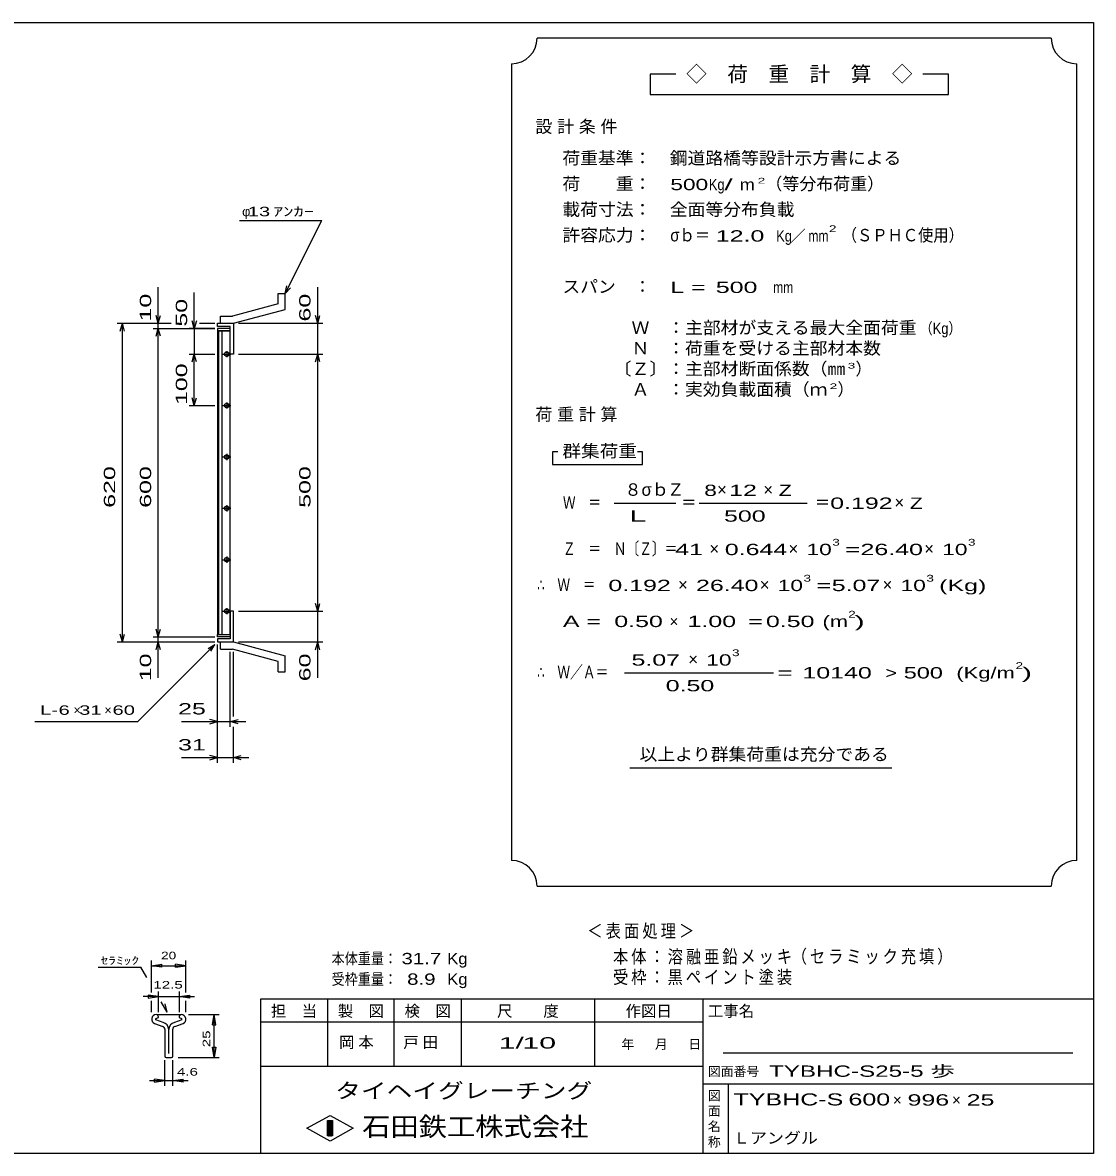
# Model space of a CAD drawing. Units: millimetres, scale not verified. Extents: x -1820 to 1731, y -1282 to 1054.
# Drawn here: x -352 to 1731, y -1146 to 1054 of the extents above; entities that cross this region are included whole.
import ezdxf
from ezdxf.enums import TextEntityAlignment as Align

# ---------------------------------------------------------------- set-up
doc = ezdxf.new("R2010")
doc.units = ezdxf.units.MM
doc.header["$LTSCALE"] = 10
for name, color, linetype, lineweight in [('0_2', 150, 'Continuous', 25), ('16', 3, 'Continuous', 25), ('19', 6, 'Continuous', 25), ('22', 2, 'Continuous', 25), ('32', 4, 'Continuous', 25)]:
    doc.layers.add(name, color=color, linetype=linetype, lineweight=lineweight)
doc.styles.add('ベクトル', font='')
doc.styles.get('ベクトル').set_extended_font_data('ベクトル')

msp = doc.modelspace()

# ---------------------------------------------------------------- linework, layer by layer
at = {"layer": '0_2'}
for p, q in [((-1729, 1053.5), (1731, 1053.5)), ((1731, 1053.5), (1731, -1146.5)), ((1731, -846.5), (111, -846.5)), ((111, -846.5), (111, -1146.5)), ((241, -846.5), (241, -976.5)), ((371, -976.5), (371, -846.5)), ((501, -846.5), (501, -976.5)), ((761, -976.5), (761, -846.5)), ((971, -846.5), (971, -1146.5)), ((971, -891.5), (111, -891.5)), ((1691, -951.5), (1011, -951.5)), ((111, -976.5), (971, -976.5)), ((971, -1011.5), (1731, -1011.5)), ((1021, -1146.5), (1021, -1011.5)), ((201, -1097.5), (246, -1072.5)), ((246, -1072.5), (291, -1097.5)), ((246, -1122.5), (201, -1097.5)), ((241, -1082.5), (251, -1082.5)), ((241, -1112.5), (241, -1082.5)), ((241, -1082.5), (243, -1082.5)), ((243, -1082.5), (243, -1112.5)), ((245, -1112.5), (245, -1082.5)), ((245, -1082.5), (247, -1082.5)), ((291, -1097.5), (246, -1122.5)), ((247, -1082.5), (247, -1112.5)), ((249, -1112.5), (249, -1082.5)), ((249, -1082.5), (251, -1082.5)), ((251, -1082.5), (251, -1112.5)), ((251, -1082.5), (251, -1112.5)), ((251, -1112.5), (241, -1112.5)), ((243, -1112.5), (245, -1112.5)), ((247, -1112.5), (249, -1112.5)), ((1731, -1146.5), (-1729, -1146.5))]:
    msp.add_line(p, q, dxfattribs=at)
at = {"layer": '16'}
for p, q in [((52, 458.5), (27, 458.5)), ((27, 458.5), (27, 454)), ((27, 454), (52, 454)), ((27, 454), (27, -137)), ((52, 454), (27, 454)), ((29, 454), (29, -137)), ((36, -137), (36, 454)), ((52, 454), (52, 458.5)), ((52, -137), (52, 454)), ((37, 408.5), (53, 408.5)), ((47, 411.5), (43, 411.5)), ((43, 405.5), (47, 405.5)), ((45, 414.5), (45, 402.5)), ((37, 308.5), (53, 308.5)), ((47, 311.5), (43, 311.5)), ((45, 314.5), (45, 302.5)), ((43, 305.5), (47, 305.5)), ((37, 208.5), (53, 208.5)), ((47, 211.5), (43, 211.5)), ((43, 205.5), (47, 205.5)), ((45, 214.5), (45, 202.5)), ((47, 111.5), (43, 111.5)), ((45, 114.5), (45, 102.5)), ((37, 108.5), (53, 108.5)), ((43, 105.5), (47, 105.5)), ((37, 8.5), (53, 8.5)), ((47, 11.5), (43, 11.5)), ((43, 5.5), (47, 5.5)), ((45, 14.5), (45, 2.5)), ((45, -85.5), (45, -97.5)), ((37, -91.5), (53, -91.5)), ((47, -88.5), (43, -88.5)), ((43, -94.5), (47, -94.5)), ((27, -137), (52, -137)), ((27, -141.5), (27, -137)), ((27, -137), (52, -137)), ((52, -141.5), (27, -141.5)), ((52, -137), (52, -141.5))]:
    msp.add_line(p, q, dxfattribs=at)
for centre, radius, start, end in [((43, 408.5), 3, 90, 270), ((45, 408.5), 4, 46.6, 133.4), ((45, 408.5), 4, 226.6, 313.4), ((47, 408.5), 3, 270, 90), ((43, 308.5), 3, 90, 270), ((45, 308.5), 4, 46.6, 133.4), ((47, 308.5), 3, 270, 90), ((45, 308.5), 4, 226.6, 313.4), ((43, 208.5), 3, 90, 270), ((45, 208.5), 4, 46.6, 133.4), ((45, 208.5), 4, 226.6, 313.4), ((47, 208.5), 3, 270, 90), ((43, 108.5), 3, 90, 270), ((45, 108.5), 4, 46.6, 133.4), ((47, 108.5), 3, 270, 90), ((45, 108.5), 4, 226.6, 313.4), ((43, 8.5), 3, 90, 270), ((45, 8.5), 4, 46.6, 133.4), ((45, 8.5), 4, 226.6, 313.4), ((47, 8.5), 3, 270, 90), ((45, -91.5), 4, 46.6, 133.4), ((43, -91.5), 3, 90, 270), ((45, -91.5), 4, 226.6, 313.4), ((47, -91.5), 3, 270, 90)]:
    msp.add_arc(centre, radius, start, end, dxfattribs=at)
at = {"layer": '19'}
for p, q in [((145, 506.5), (56, 482.5)), ((145, 526.5), (159, 526.5)), ((145, 506.5), (145, 526.5)), ((159, 495.5), (159, 526.5)), ((58, 468.5), (159, 495.5)), ((27, 462.5), (27, 468.5)), ((27, 468.5), (57, 468.5)), ((52, 462.5), (27, 462.5)), ((33, 482.5), (56, 482.5)), ((33, 468.5), (33, 482.5)), ((33, 468.5), (58, 468.5)), ((52, 408.5), (52, 462.5)), ((57, 468.5), (58, 467.5)), ((58, 467.5), (58, 408.5)), ((58, 408.5), (52, 408.5)), ((58, -91.5), (52, -91.5)), ((52, -91.5), (52, -145.5)), ((58, -150.5), (58, -91.5)), ((27, -145.5), (27, -151.5)), ((52, -145.5), (27, -145.5)), ((27, -151.5), (57, -151.5)), ((33, -151.5), (58, -151.5)), ((33, -165.5), (33, -151.5)), ((57, -151.5), (58, -150.5)), ((58, -151.5), (159, -178.5)), ((33, -165.5), (56, -165.5)), ((145, -189.5), (56, -165.5)), ((145, -209.5), (145, -189.5)), ((159, -209.5), (159, -178.5)), ((145, -209.5), (159, -209.5))]:
    msp.add_line(p, q, dxfattribs=at)
at = {"layer": '22', "color": 4}
for p, q in [((1649, 1023.5), (649, 1023.5)), ((599, 973.5), (599, -576.5)), ((1699, -576.5), (1699, 973.5)), ((919, 953.5), (869, 953.5)), ((869, 953.5), (869, 913.5)), ((1449, 953.5), (1399, 953.5)), ((1449, 913.5), (1449, 953.5)), ((869, 913.5), (1449, 913.5)), ((70, 668.5), (230, 668.5)), ((159, 526.5), (230, 668.5)), ((-88, 468.5), (-88, 538.5)), ((-18, 458.5), (-18, 528.5)), ((159, 526.5), (162, 541.1)), ((159, 526.5), (169, 537.5)), ((222, 468.5), (222, 538.5)), ((-168, 468.5), (-63, 468.5)), ((-162, 453.5), (-158, 468.5)), ((-154, 453.5), (-158, 468.5)), ((-158, -151.5), (-158, 468.5)), ((-98, 468.5), (-63, 468.5)), ((-88, 468.5), (-92, 483.5)), ((-88, 468.5), (-84, 483.5)), ((-88, 458.5), (-88, 468.5)), ((-18, 458.5), (-22, 473.5)), ((-14, 473.5), (-18, 458.5)), ((-8, 468.5), (22, 468.5)), ((-8, 468.5), (22, 468.5)), ((68, 468.5), (232, 468.5)), ((222, 468.5), (218, 483.5)), ((222, 468.5), (226, 483.5)), ((222, 408.5), (222, 468.5)), ((-98, 458.5), (22, 458.5)), ((-92, 443.5), (-88, 458.5)), ((-84, 443.5), (-88, 458.5)), ((-88, -141.5), (-88, 458.5)), ((22, 458.5), (-28, 458.5)), ((-18, 458.5), (-18, 408.5)), ((-28, 408.5), (22, 408.5)), ((-22, 393.5), (-18, 408.5)), ((-14, 393.5), (-18, 408.5)), ((-18, 308.5), (-18, 408.5)), ((68, 408.5), (232, 408.5)), ((218, 393.5), (222, 408.5)), ((226, 393.5), (222, 408.5)), ((222, -91.5), (222, 408.5)), ((-28, 308.5), (22, 308.5)), ((-18, 308.5), (-22, 323.5)), ((-18, 308.5), (-14, 323.5)), ((689, 218.5), (679, 218.5)), ((679, 218.5), (679, 193.5)), ((854, 218.5), (844, 218.5)), ((854, 193.5), (854, 218.5)), ((679, 193.5), (854, 193.5)), ((799, 118.5), (919, 118.5)), ((964, 118.5), (1174, 118.5)), ((222, -91.5), (218, -76.5)), ((222, -91.5), (226, -76.5)), ((68, -91.5), (232, -91.5)), ((222, -151.5), (222, -91.5)), ((-88, -141.5), (-92, -126.5)), ((-88, -141.5), (-84, -126.5)), ((-168, -151.5), (22, -151.5)), ((-158, -151.5), (-162, -136.5)), ((-158, -151.5), (-154, -136.5)), ((-98, -141.5), (22, -141.5)), ((-98, -151.5), (22, -151.5)), ((-92, -166.5), (-88, -151.5)), ((-88, -151.5), (-88, -141.5)), ((-84, -166.5), (-88, -151.5)), ((-88, -221.5), (-88, -151.5)), ((68, -151.5), (232, -151.5)), ((218, -166.5), (222, -151.5)), ((226, -166.5), (222, -151.5)), ((222, -221.5), (222, -151.5)), ((-128, -306.5), (22, -156.5)), ((9, -164.5), (22, -156.5)), ((14, -169.5), (22, -156.5)), ((27, -316.5), (27, -156.5)), ((27, -386.5), (27, -156.5)), ((52, -316.5), (52, -170.5)), ((58, -296.5), (58, -170.5)), ((819, -211.5), (1109, -211.5)), ((-328, -306.5), (-128, -306.5)), ((-43, -306.5), (27, -306.5)), ((27, -306.5), (12, -302.5)), ((12, -310.5), (27, -306.5)), ((27, -306.5), (52, -306.5)), ((52, -306.5), (67, -302.5)), ((67, -310.5), (52, -306.5)), ((52, -306.5), (82, -306.5)), ((58, -386.5), (58, -316.5)), ((27, -376.5), (12, -372.5)), ((58, -376.5), (73, -372.5)), ((-43, -376.5), (27, -376.5)), ((12, -380.5), (27, -376.5)), ((27, -376.5), (58, -376.5)), ((73, -380.5), (58, -376.5)), ((58, -376.5), (88, -376.5)), ((829, -396.5), (1339, -396.5)), ((649, -626.5), (1649, -626.5))]:
    msp.add_line(p, q, dxfattribs=at)
for centre, start, end in [((599, 1023.5), 270, 0), ((1699, 1023.5), 180, 270), ((599, -626.5), 0, 90), ((1699, -626.5), 90, 180)]:
    msp.add_arc(centre, 50, start, end, dxfattribs=at)
at = {"layer": '32'}
for p, q in [((-205.33, -784.5), (-122, -784.5)), ((-110.33, -804.5), (-122, -784.5)), ((-101, -833.5), (-101, -771.5)), ((-101, -781.5), (-81, -778.5)), ((-81, -784.5), (-101, -781.5)), ((-101, -781.5), (-34.33, -781.5)), ((-81, -784.5), (-81, -778.5)), ((-34.33, -781.5), (-54.33, -778.5)), ((-54.33, -784.5), (-54.33, -778.5)), ((-54.33, -784.5), (-34.33, -781.5)), ((-34.33, -833.5), (-34.33, -771.5)), ((-87.67, -871.5), (-87.67, -831.5)), ((-47.67, -831.5), (-47.67, -871.5)), ((-87.67, -841.5), (-117.67, -841.5)), ((-87.67, -841.5), (-107.67, -838.5)), ((-107.67, -838.5), (-107.67, -844.5)), ((-107.67, -844.5), (-87.67, -841.5)), ((-101, -871.5), (-101, -849.5)), ((-87.67, -841.5), (-47.67, -841.5)), ((-71, -871.5), (-82.67, -851.5)), ((-71, -871.5), (-74.67, -855.83)), ((-47.67, -841.5), (-27.67, -838.5)), ((-27.67, -844.5), (-47.67, -841.5)), ((-47.67, -841.5), (-17.67, -841.5)), ((-34.33, -871.5), (-34.33, -849.5)), ((-27.67, -838.5), (-27.67, -844.5)), ((-90.7, -876.5), (-43.87, -876.5)), ((-29.33, -876.5), (30.67, -876.5)), ((17.67, -896.5), (20.67, -876.5)), ((23.67, -896.5), (20.67, -876.5)), ((20.67, -959.83), (20.67, -876.5)), ((-95.6, -893.76), (-79.36, -899.46)), ((-78.66, -891.59), (-93.06, -886.53)), ((-92.53, -884.21), (-87.73, -881.88)), ((-87.73, -881.88), (-87.73, -881.11)), ((-42.34, -886.53), (-56.74, -891.59)), ((-56.04, -899.46), (-39.81, -893.76)), ((-47.67, -881.11), (-47.67, -881.88)), ((-47.67, -881.88), (-42.87, -884.21)), ((17.67, -896.5), (23.67, -896.5)), ((-75.37, -905.14), (-75.37, -957.54)), ((-67.67, -952.2), (-67.67, -905.3)), ((-60.03, -957.54), (-60.03, -905.14)), ((20.67, -959.83), (17.67, -939.83)), ((17.67, -939.83), (23.67, -939.83)), ((23.67, -939.83), (20.67, -959.83)), ((-75.33, -1014.83), (-75.33, -964.83)), ((-73.03, -959.87), (-62.37, -959.87)), ((-60, -1014.83), (-60, -964.83)), ((-49.33, -959.83), (30.67, -959.83)), ((-105.33, -1004.83), (-75.33, -1004.83)), ((-75.33, -1004.83), (-95.33, -1001.83)), ((-95.33, -1007.83), (-95.33, -1001.83)), ((-95.33, -1007.83), (-75.33, -1004.83)), ((-75.33, -1004.83), (-60, -1004.83)), ((-60, -1004.83), (-40, -1001.83)), ((-40, -1007.83), (-60, -1004.83)), ((-60, -1004.83), (-30, -1004.83)), ((-40, -1007.83), (-40, -1001.83))]:
    msp.add_line(p, q, dxfattribs=at)
for centre, radius, start, end in [((-92.03, -885.5), 9, 90.98, 246.68), ((-92.56, -881.32), 4.83, 2.5, 85.55), ((-42.84, -881.32), 4.83, 94.45, 177.5), ((-43.37, -885.5), 9, 293.32, 89.02002), ((-91.98, -885.55), 1.47, 111.91, 222.33), ((-81.36, -905.13), 6, 0, 70.58), ((-82.97, -906.31), 15.33, 3.78, 73.7), ((-52.44, -906.31), 15.33, 106.3, 176.22), ((-54.04, -905.13), 6, 109.42, 180), ((-43.42, -885.55), 1.47, 317.67, 68.08999), ((-73.03, -957.54), 2.33, 180, 270), ((-62.37, -957.54), 2.33, 270, 0)]:
    msp.add_arc(centre, radius, start, end, dxfattribs=at)

# ---------------------------------------------------------------- texts
at = {"layer": '0_2', "style": 'ベクトル'}
for s, height, p in [('担\u3000当', 21.99, (131, -869.5)), ('製\u3000図', 21.99, (261, -869.5)), ('検\u3000図', 21.99, (391, -869.5)), ('尺\u3000\u3000度', 21.99, (571, -869.5)), ('作図日', 21.99, (821, -869.5)), ('工事名', 21.99, (981, -869.5)), ('年', 18.33, (813, -934)), ('月', 18.33, (878, -934)), ('日', 18.33, (943, -934)), ('図面番号', 18.33, (981, -987)), ('図', 18.33, (981, -1034)), ('面', 18.33, (981, -1064)), ('名', 18.33, (981, -1094)), ('称', 18.33, (981, -1124))]:
    msp.add_text(s, height=height, dxfattribs=at).set_placement(p, align=Align.MIDDLE_LEFT)
at = {"layer": '0_2', "color": 222, "style": 'ベクトル'}
for s, height, width, p in [('タイヘイグレーチング', 29.33, 1.25, (256, -1024.5)), ('石田鉄工株式会社', 36.66, 1.1, (308.5, -1094.5))]:
    msp.add_text(s, height=height, dxfattribs=dict(at, width=width)).set_placement(p, align=Align.MIDDLE_LEFT)
at = {"layer": '22', "style": 'ベクトル'}
for s, height, p in [('◇\u3000荷\u3000重\u3000計\u3000算\u3000◇', 29.33, (939, 953.5)), ('（等分布荷重）', 24.19, (1093, 740)), ('φ', 18.33, (75, 686)), ('／', 21.99, (1141.5, 638.5)), ('）', 24.19, (1268, 380)), ('）', 24.19, (1233, 340)), ('８', 24.19, (819, 145)), ('σｂ', 24.19, (852, 145)), ('Ｚ', 24.19, (902, 145)), ('×', 24.19, (999, 145)), ('×', 24.19, (1089, 145)), ('×', 24.19, (1344, 120)), ('×', 24.19, (984, 30)), ('×', 24.19, (1138, 30)), ('×', 24.19, (1402, 30)), ('×', 24.19, (923, -40)), ('×', 24.19, (1082, -40)), ('×', 24.19, (1321, -40)), ('×', 21.99, (906.5, -111.5)), ('×', 24.19, (943, -185)), ('×', 18.33, (-253, -284)), ('×', 18.33, (-193, -284)), ('×', 21.99, (1341, -1042.5)), ('×', 21.99, (1456, -1042.5))]:
    msp.add_text(s, height=height, dxfattribs=at).set_placement(p, align=Align.MIDDLE_LEFT)
for s, height, width, p in [('荷重基準：\u3000', 24.19, 1.05, (698, 790)), ('鋼道路橋等設計示方書による', 24.19, 1.05, (907, 790)), ('荷\u3000\u3000重：\u3000', 24.19, 1.05, (698, 740)), ('500', 21.99, 1.5, (908, 738.5)), ('Kg', 21.99, 0.85, (983, 738.5)), ('/', 21.99, 2, (1013, 738.5)), ('2', 11, 1.8, (1078, 746)), ('m', 21.99, 1.2, (1043, 738.5)), ('載荷寸法：\u3000', 24.19, 1.05, (698, 690)), ('全面等分布負載', 24.19, 1.05, (907, 690)), (' 13 ', 18.33, 1.6, (75, 686)), ('ｱﾝｶｰ', 18.33, 1.6, (135, 686)), ('許容応力：\u3000', 24.19, 1.05, (698, 640)), ('σｂ＝', 24.19, 0.9, (908, 640)), (' 12.0', 21.99, 1.65, (983, 638.5)), ('Kg', 21.99, 0.85, (1114, 638.5)), ('mm', 21.99, 0.8, (1176.5, 638.5)), ('2', 13.2, 1.5, (1216.5, 652.5)), ('（ＳＰＨＣ使用）', 24.19, 0.9, (1241.5, 640)), ('スパン\u3000：\u3000', 24.19, 1.05, (698, 540)), ('L =', 21.99, 1.65, (908, 538.5)), (' 500 ', 21.99, 1.65, (983, 538.5)), ('mm', 21.99, 0.8, (1108, 538.5)), ('\u3000Ｗ\u3000：主部材が支える最大全面荷重', 24.19, 1.05, (798, 460)), ('（Kg）', 21.99, 0.85, (1393, 458.5)), ('\u3000Ｎ\u3000：荷重を受ける主部材本数', 24.19, 1.05, (798, 420)), ('〔Ｚ〕：主部材断面係数（㎜', 24.19, 1.05, (798, 380)), ('3', 11, 1.8, (1253, 386)), ('\u3000Ａ\u3000：実効負載面積（ｍ', 24.19, 1.05, (798, 340)), ('2', 11, 1.8, (1218, 346)), ('群集荷重', 24.19, 1.1, (698, 220)), ('8', 21.99, 1.5, (974, 143.5)), (' 12 ', 21.99, 1.65, (1009, 143.5)), ('Z', 21.99, 1.4, (1119, 143.5)), ('Ｗ\u3000＝', 24.19, 0.75, (699, 120)), ('＝', 24.19, 0.9, (929, 120)), ('＝', 24.19, 0.9, (1189, 120)), ('0.192', 21.99, 1.65, (1219, 118.5)), ('Z', 21.99, 1.4, (1374, 118.5)), (' 500 ', 21.99, 1.65, (999, 93.5)), ('Ｚ\u3000＝\u3000Ｎ〔Ｚ〕＝', 24.19, 0.75, (699, 30)), ('3', 13.2, 1.5, (1223, 42.5)), ('3', 13.2, 1.5, (1487, 42.5)), (' 41 ', 21.99, 1.65, (904, 28.5)), ('0.644', 21.99, 1.65, (1014, 28.5)), ('10', 21.99, 1.5, (1173, 28.5)), ('=', 21.99, 1.7, (1248, 28.5)), ('26.40', 21.99, 1.65, (1278, 28.5)), ('10', 21.99, 1.5, (1437, 28.5)), ('3', 13.2, 1.5, (1167, -27.5)), ('3', 13.2, 1.5, (1406, -27.5)), ('∴\u3000Ｗ\u3000＝', 24.19, 0.75, (649, -40)), (' 0.192', 21.99, 1.65, (774, -41.5)), ('26.40', 21.99, 1.65, (958, -41.5)), ('10', 21.99, 1.5, (1117, -41.5)), ('=', 21.99, 1.7, (1192, -41.5)), ('5.07', 21.99, 1.65, (1222, -41.5)), ('10', 21.99, 1.5, (1356, -41.5)), ('(Kg)', 21.99, 1.65, (1431, -41.5)), ('A = ', 21.99, 1.65, (699, -111.5)), ('0.50', 21.99, 1.65, (799, -111.5)), ('1.00', 21.99, 1.65, (941.5, -111.5)), ('=', 21.99, 1.7, (1059, -111.5)), ('0.50', 21.99, 1.65, (1094, -111.5)), ('(m', 21.99, 1.45, (1204, -111.5)), ('2', 13.2, 1.5, (1254, -97.5)), (')', 21.99, 2, (1266.5, -111.5)), (' 5.07', 21.99, 1.65, (819, -186.5)), ('10', 21.99, 1.5, (978, -186.5)), ('3', 13.2, 1.5, (1028, -172.5)), ('∴\u3000Ｗ／Ａ＝', 24.19, 0.75, (649, -210)), ('2', 13.2, 1.5, (1579.5, -197.5)), ('=', 21.99, 1.7, (1116.5, -211.5)), (' 10140 ', 21.99, 1.65, (1151.5, -211.5)), ('>', 21.99, 1.3, (1326.5, -211.5)), (' 500 ', 21.99, 1.55, (1349.5, -211.5)), ('(Kg/m', 21.99, 1.45, (1464.5, -211.5)), (')', 21.99, 2, (1592, -211.5)), ('0.50', 21.99, 1.65, (899, -236.5)), ('L-', 18.33, 1.6, (-318, -284)), (' 6 ', 18.33, 1.6, (-293, -284)), (' 31 ', 18.33, 1.6, (-253, -284)), (' 60 ', 18.33, 1.6, (-188, -284)), (' 25 ', 21.99, 1.65, (-63, -281.5)), (' 31 ', 21.99, 1.65, (-63, -351.5)), ('以上より群集荷重は充分である', 24.19, 1.05, (848, -370)), ('本体重量：', 21.99, 0.85, (249, -767.5)), (' 31.7', 21.99, 1.35, (374, -767.5)), ('Kg', 21.99, 1.1, (474, -767.5)), ('受枠重量：', 21.99, 0.85, (249, -807.5)), ('  8.9', 21.99, 1.35, (374, -807.5)), ('Kg', 21.99, 1.1, (474, -807.5)), ('1/', 21.99, 2, (574, -931.5)), (' 10 ', 21.99, 2, (604, -931.5)), ('TYBHC-S25-5 歩                        ', 21.99, 1.6, (1100, -986.5)), ('TYBHC-S', 23.46, 1.55, (1031, -1041.5)), (' 600 ', 23.46, 1.55, (1241, -1041.5)), (' 996 ', 21.99, 1.65, (1356, -1042.5)), (' 25 ', 21.99, 1.65, (1471, -1042.5)), ('Ｌアングル', 21.99, 1.1, (1030, -1116.5))]:
    msp.add_text(s, height=height, dxfattribs=dict(at, width=width)).set_placement(p, align=Align.MIDDLE_LEFT)
at = {"layer": '22', "style": 'ベクトル', "width": 1.65}
for s, p in [(' 10 ', (-113, 458.5)), (' 50 ', (-43, 448.5)), (' 60 ', (197, 458.5)), (' 100 ', (-43, 296)), (' 620 ', (-183, 96)), (' 600 ', (-113, 96)), (' 500 ', (197, 96)), (' 10 ', (-113, -241.5)), (' 60 ', (197, -241.5))]:
    msp.add_text(s, height=21.99, rotation=90, dxfattribs=at).set_placement(p, align=Align.MIDDLE_LEFT)
at = {"layer": '22', "attachment_point": 4, "style": 'ベクトル'}
for s, insert, char_height in [('\\T1.28;設計条件', (645.5, 850), 24.19), ('\\T1.28;荷重計算', (645.5, 290), 24.19), ('\\T1.5;\\W2;\\~L\\~', (804, 93.5), 21.99), ('\\T1.2;\\W0.85;＜表面処理＞', (746.5, -715), 25.66), ('\\T1.19;\\W0.85;本体：溶融亜鉛メッキ', (796.5, -765), 25.66), ('\\T1.19;\\W0.85;（セラミック充填）', (1144, -765), 25.66), ('\\T1.19;\\W0.85;受枠：黒ペイント塗装', (796.5, -805), 25.66), ('\\T1.25;岡本\u3000', (263.5, -931.5), 21.99), ('\\T1.25;戸田\u3000', (388.5, -931.5), 21.99)]:
    msp.add_mtext(s, dxfattribs=dict(at, insert=insert, char_height=char_height))
at = {"layer": '32', "color": 2, "style": 'ベクトル'}
for s, width, p in [('ｾﾗﾐｯｸ', 1.5, (-200.33, -771.5)), ('20', 1.35, (-82.67, -761.5)), ('12.5', 1.5, (-97.67, -818.5)), (' 4.6 ', 1.5, (-60, -987.83))]:
    msp.add_text(s, height=14.66, dxfattribs=dict(at, width=width)).set_placement(p, align=Align.MIDDLE_LEFT)
at = {"layer": '32', "color": 2, "style": 'ベクトル', "width": 1.5}
msp.add_text(' 25 ', height=14.66, rotation=90, dxfattribs=at).set_placement((5.67, -948.17), align=Align.MIDDLE_LEFT)

doc.saveas('drawing.dxf')
